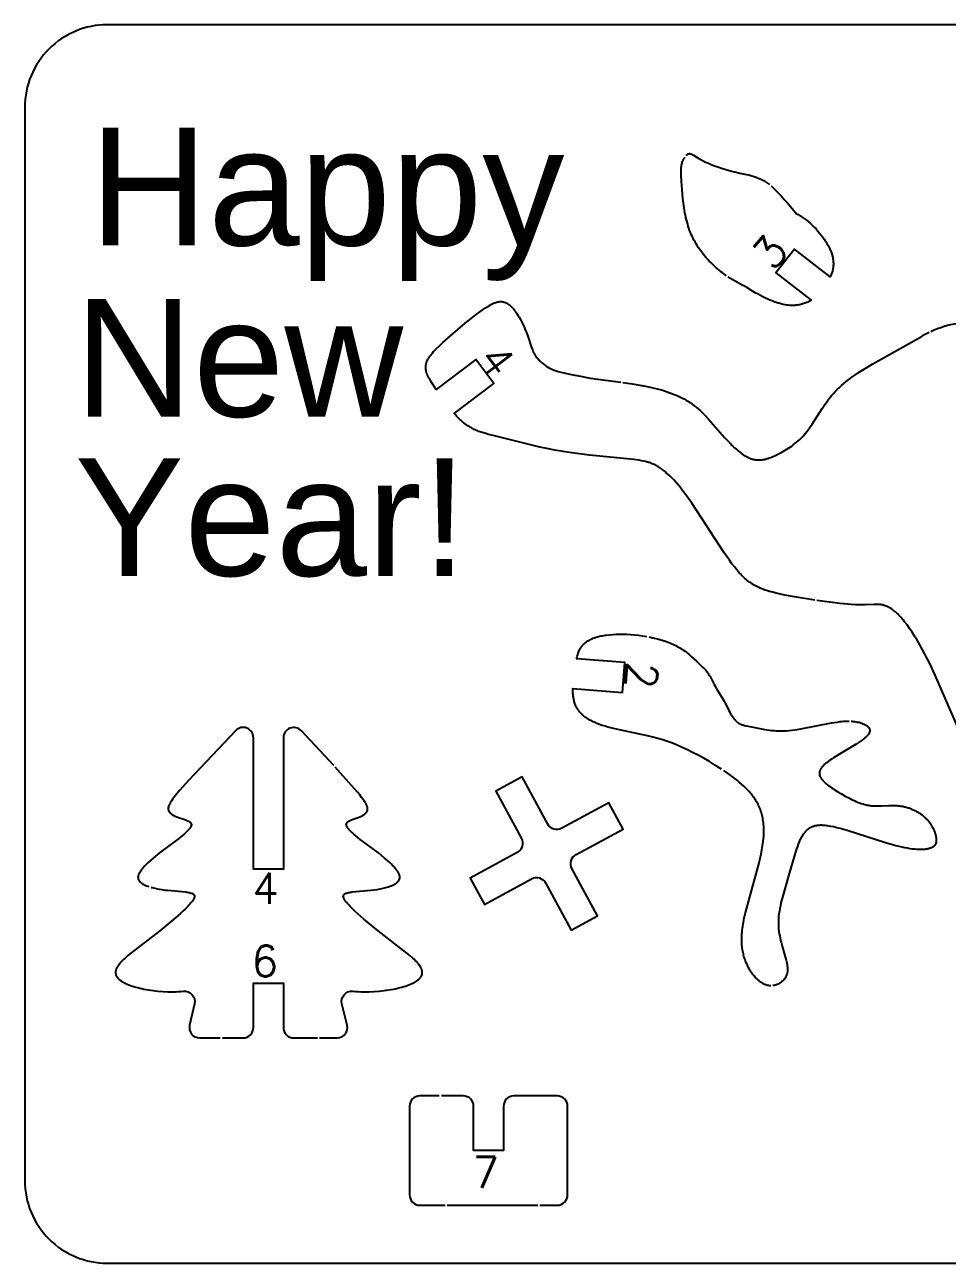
# Model space of a CAD drawing. Extents: x -338 to -158, y -220 to -100.
# Drawn here: x -338.5 to -249.1, y -219.8 to -99.8 of the extents above; entities that cross this region are included whole.
import ezdxf

# ---------------------------------------------------------------- set-up
doc = ezdxf.new("R2010")
doc.units = 0
doc.layers.add('DEFAULT', color=7, linetype='CONTINUOUS')
doc.styles.add('DEFAULT', font='arial.ttf')
doc.styles.add('MTXPL_CONSOLAS', font='txt.shx', dxfattribs={"height": 0.2})

msp = doc.modelspace()

# ---------------------------------------------------------------- linework, layer by layer
at = {"layer": 'DEFAULT', "color": 1}
msp.add_line((-297.57, -214.21), (-288.8, -214.21), dxfattribs=at)
for points in [[(-330.47, -219.83), (-166.47, -219.83, 0.414214), (-158.47, -211.83), (-158.47, -107.83, 0.414214), (-166.47, -99.83), (-330.47, -99.83, 0.414214), (-338.47, -107.83), (-338.47, -211.83, 0.414214)], [(-287.83, -177.29), (-290.31, -172.71), (-292.86, -174.1), (-290.38, -178.67, -0.414214), (-290.78, -180.03), (-295.35, -182.51), (-293.97, -185.06), (-289.4, -182.58, -0.414214), (-288.04, -182.98), (-285.56, -187.55), (-283.01, -186.17), (-285.49, -181.6, -0.414214), (-285.09, -180.24), (-280.52, -177.76), (-281.9, -175.21), (-286.47, -177.69, -0.414214)]]:
    msp.add_lwpolyline(points, format="xyb", close=True, dxfattribs=at)
for points in [[(-270.52, -124.15), (-270.77, -123.97), (-270.93, -123.85), (-271.09, -123.73), (-271.25, -123.59), (-271.41, -123.46), (-271.57, -123.32), (-271.73, -123.18), (-271.88, -123.03), (-272.04, -122.88), (-272.19, -122.73), (-272.33, -122.57), (-272.48, -122.41), (-272.62, -122.25), (-272.75, -122.08), (-272.89, -121.92), (-273.01, -121.75), (-273.13, -121.58), (-273.25, -121.4), (-273.36, -121.23), (-273.47, -121.05), (-273.57, -120.88), (-273.67, -120.7), (-273.76, -120.51), (-273.85, -120.33), (-273.93, -120.14), (-274.01, -119.95), (-274.09, -119.75), (-274.16, -119.55), (-274.22, -119.35), (-274.28, -119.14), (-274.34, -118.93), (-274.4, -118.72), (-274.45, -118.5), (-274.5, -118.27), (-274.54, -118.04), (-274.62, -117.58), (-274.68, -117.12), (-274.74, -116.65), (-274.82, -115.78), (-274.88, -115.01), (-274.91, -114.41), (-274.91, -114.16), (-274.91, -113.94), (-274.91, -113.84), (-274.91, -113.75), (-274.9, -113.66), (-274.89, -113.57), (-274.88, -113.49), (-274.87, -113.42), (-274.86, -113.38), (-274.85, -113.34), (-274.85, -113.31), (-274.84, -113.27), (-274.82, -113.23), (-274.81, -113.18), (-274.8, -113.14), (-274.78, -113.09), (-274.76, -113.05), (-274.75, -113.01), (-274.73, -112.97), (-274.71, -112.93), (-274.69, -112.89), (-274.67, -112.85), (-274.65, -112.82), (-274.63, -112.78), (-274.61, -112.75), (-274.59, -112.71), (-274.57, -112.68), (-274.55, -112.65)], [(-274.42, -112.49), (-274.4, -112.47), (-274.38, -112.45), (-274.36, -112.43), (-274.34, -112.42), (-274.33, -112.41), (-274.31, -112.4), (-274.3, -112.39), (-274.3, -112.39), (-274.29, -112.38), (-274.28, -112.38), (-274.27, -112.37), (-274.27, -112.37), (-274.26, -112.36), (-274.25, -112.36), (-274.24, -112.35), (-274.23, -112.35), (-274.23, -112.35), (-274.22, -112.34), (-274.21, -112.34), (-274.2, -112.34), (-274.19, -112.34), (-274.19, -112.33), (-274.18, -112.33), (-274.17, -112.33), (-274.16, -112.33), (-274.15, -112.33), (-274.14, -112.33), (-274.14, -112.32), (-274.13, -112.32), (-274.12, -112.32), (-274.11, -112.32), (-274.1, -112.32), (-274.09, -112.32), (-274.08, -112.32), (-274.07, -112.32), (-274.06, -112.33), (-274.05, -112.33), (-274.04, -112.33), (-274.04, -112.33), (-274.03, -112.33), (-274.02, -112.33), (-274.01, -112.34), (-273.99, -112.34), (-273.98, -112.34), (-273.96, -112.35), (-273.94, -112.35), (-273.92, -112.36), (-273.9, -112.37), (-273.87, -112.38), (-273.85, -112.39), (-273.82, -112.41), (-273.77, -112.43), (-273.71, -112.47), (-273.2, -112.78), (-273.01, -112.89), (-272.79, -113.01), (-272.55, -113.13), (-272.42, -113.19), (-272.28, -113.25), (-271.99, -113.38), (-271.68, -113.5), (-271.35, -113.61), (-271.01, -113.72), (-270.35, -113.92), (-270.03, -114.01), (-269.73, -114.08), (-269.22, -114.2), (-268.57, -114.33), (-268.37, -114.38), (-268.16, -114.43), (-268.06, -114.46), (-267.95, -114.5), (-267.86, -114.53), (-267.76, -114.56), (-267.66, -114.6), (-267.57, -114.64), (-267.46, -114.68), (-267.36, -114.72), (-267.26, -114.77), (-267.16, -114.82), (-267.06, -114.87), (-266.95, -114.92), (-266.85, -114.98), (-266.75, -115.04), (-266.65, -115.1), (-266.55, -115.17), (-266.45, -115.23), (-266.35, -115.3)], [(-261.97, -155.59), (-263.93, -155.27), (-264.86, -155.09), (-265.72, -154.9), (-266.05, -154.82), (-266.37, -154.73), (-266.66, -154.64), (-266.81, -154.6), (-266.95, -154.55), (-267.08, -154.5), (-267.21, -154.44), (-267.34, -154.39), (-267.47, -154.33), (-267.59, -154.27), (-267.71, -154.21), (-267.83, -154.14), (-267.95, -154.07), (-268.06, -154), (-268.18, -153.92), (-268.29, -153.84), (-268.4, -153.76), (-268.51, -153.67), (-268.63, -153.58), (-268.74, -153.48), (-268.85, -153.38), (-268.96, -153.27), (-269.07, -153.16), (-269.18, -153.04), (-269.29, -152.92), (-269.52, -152.66), (-269.75, -152.37), (-269.99, -152.06), (-270.24, -151.72), (-270.75, -150.99), (-273.89, -146.18), (-274.35, -145.51), (-274.8, -144.92), (-275.01, -144.65), (-275.22, -144.39), (-275.42, -144.16), (-275.62, -143.94), (-275.81, -143.73), (-276.01, -143.54), (-276.19, -143.36), (-276.38, -143.2), (-276.47, -143.12), (-276.56, -143.05), (-276.65, -142.98), (-276.74, -142.91), (-276.83, -142.85), (-276.92, -142.78), (-277, -142.73), (-277.09, -142.67), (-277.18, -142.62), (-277.27, -142.57), (-277.35, -142.52), (-277.44, -142.48), (-277.53, -142.44), (-277.62, -142.4), (-277.71, -142.36), (-277.8, -142.33), (-277.89, -142.29), (-277.98, -142.26), (-278.08, -142.23), (-278.17, -142.21), (-278.27, -142.18), (-278.37, -142.16), (-278.57, -142.11), (-278.79, -142.07), (-279.02, -142.03), (-279.51, -141.97), (-283.8, -141.52), (-285.51, -141.3), (-286.35, -141.18), (-287.15, -141.04), (-287.91, -140.9), (-288.61, -140.75), (-293.11, -139.64), (-293.58, -139.52), (-293.82, -139.45), (-294.05, -139.38), (-294.28, -139.31), (-294.5, -139.23), (-294.61, -139.18), (-294.72, -139.14), (-294.83, -139.09), (-294.94, -139.04), (-295.05, -138.99), (-295.16, -138.93), (-295.26, -138.87), (-295.37, -138.81), (-295.48, -138.74), (-295.58, -138.68), (-295.69, -138.61), (-295.79, -138.53), (-295.93, -138.42), (-296.08, -138.3), (-296.22, -138.18), (-296.36, -138.05), (-296.5, -137.92), (-296.63, -137.78), (-296.77, -137.63), (-296.9, -137.49), (-293.05, -134.59), (-294.79, -132.27), (-298.63, -135.16), (-299.06, -134.51), (-299.23, -134.23), (-299.31, -134.1), (-299.37, -133.97), (-299.43, -133.85), (-299.46, -133.79), (-299.49, -133.73), (-299.51, -133.68), (-299.53, -133.62), (-299.55, -133.56), (-299.57, -133.51), (-299.59, -133.46), (-299.6, -133.4), (-299.61, -133.35), (-299.62, -133.3), (-299.63, -133.25), (-299.64, -133.19), (-299.64, -133.17), (-299.65, -133.14), (-299.65, -133.12), (-299.65, -133.09), (-299.65, -133.07), (-299.65, -133.04), (-299.65, -133.01), (-299.65, -132.99), (-299.65, -132.96), (-299.65, -132.93), (-299.65, -132.91), (-299.64, -132.88), (-299.64, -132.86), (-299.64, -132.83), (-299.63, -132.8), (-299.63, -132.78), (-299.62, -132.75), (-299.62, -132.73), (-299.61, -132.7), (-299.61, -132.67), (-299.6, -132.65), (-299.59, -132.62), (-299.58, -132.59), (-299.57, -132.57), (-299.55, -132.51), (-299.53, -132.46), (-299.51, -132.4), (-299.48, -132.35), (-299.46, -132.29), (-299.43, -132.24), (-299.39, -132.18), (-299.36, -132.12), (-299.32, -132.07), (-299.28, -132.01), (-299.24, -131.95), (-299.19, -131.89), (-299.1, -131.76), (-298.99, -131.64), (-298.88, -131.5), (-298.75, -131.37), (-298.62, -131.23), (-298.32, -130.93), (-297.98, -130.61), (-297.26, -129.96), (-295.83, -128.75), (-295.25, -128.29), (-294.76, -127.9), (-294.31, -127.58), (-293.87, -127.27), (-293.63, -127.12), (-293.51, -127.05), (-293.39, -126.98), (-293.33, -126.94), (-293.27, -126.91), (-293.2, -126.88), (-293.14, -126.85), (-293.08, -126.82), (-293.01, -126.79), (-292.95, -126.77), (-292.88, -126.75), (-292.82, -126.73), (-292.79, -126.72), (-292.75, -126.71), (-292.72, -126.7), (-292.69, -126.69), (-292.65, -126.69), (-292.62, -126.68), (-292.59, -126.67), (-292.56, -126.67), (-292.52, -126.67), (-292.49, -126.66), (-292.46, -126.66), (-292.42, -126.66), (-292.39, -126.66), (-292.36, -126.66), (-292.33, -126.66), (-292.29, -126.66), (-292.26, -126.66), (-292.23, -126.67), (-292.19, -126.67), (-292.16, -126.68), (-292.13, -126.68), (-292.1, -126.69), (-292.06, -126.7), (-292.03, -126.71), (-292, -126.72), (-291.96, -126.73), (-291.93, -126.75), (-291.9, -126.76), (-291.87, -126.77), (-291.83, -126.79), (-291.8, -126.81), (-291.77, -126.83), (-291.73, -126.84), (-291.7, -126.87), (-291.67, -126.89), (-291.64, -126.91), (-291.6, -126.93), (-291.57, -126.96), (-291.54, -126.98), (-291.51, -127.01), (-291.48, -127.04), (-291.44, -127.07), (-291.38, -127.13), (-291.32, -127.19), (-291.25, -127.26), (-291.19, -127.33), (-291.13, -127.4), (-291.07, -127.47), (-291.01, -127.55), (-290.95, -127.63), (-290.89, -127.71), (-290.83, -127.8), (-290.72, -127.97), (-290.61, -128.15), (-290.5, -128.34), (-290.4, -128.53), (-290.3, -128.72), (-290.21, -128.91), (-290.12, -129.1), (-290.04, -129.29), (-289.97, -129.47), (-289.9, -129.65), (-289.77, -130.01), (-289.4, -131.11), (-289.35, -131.25), (-289.29, -131.38), (-289.24, -131.51), (-289.21, -131.58), (-289.18, -131.64), (-289.15, -131.7), (-289.11, -131.76), (-289.08, -131.81), (-289.05, -131.87), (-289.01, -131.92), (-288.97, -131.98), (-288.94, -132.03), (-288.9, -132.08), (-288.86, -132.13), (-288.82, -132.18), (-288.78, -132.22), (-288.74, -132.27), (-288.7, -132.31), (-288.65, -132.35), (-288.61, -132.4), (-288.57, -132.44), (-288.48, -132.52), (-288.4, -132.59), (-288.31, -132.66), (-288.22, -132.73), (-288.14, -132.79), (-288.05, -132.85), (-287.97, -132.9), (-287.81, -133), (-287.66, -133.09), (-287.58, -133.13), (-287.51, -133.17), (-287.44, -133.21), (-287.36, -133.24), (-287.28, -133.28), (-287.2, -133.31), (-287.11, -133.34), (-287.02, -133.37), (-286.92, -133.41), (-286.81, -133.44), (-286.56, -133.5), (-286.27, -133.57), (-285.55, -133.73), (-284.67, -133.89), (-283.71, -134.06), (-280.76, -134.46)], [(-280.56, -134.49), (-279.66, -134.62), (-278.73, -134.77), (-278.19, -134.88), (-277.64, -135), (-277.09, -135.14), (-276.82, -135.22), (-276.54, -135.3), (-276.27, -135.39), (-276, -135.48), (-275.74, -135.58), (-275.48, -135.68), (-275.22, -135.79), (-274.97, -135.91), (-274.73, -136.03), (-274.61, -136.09), (-274.5, -136.16), (-274.38, -136.23), (-274.27, -136.3), (-274.16, -136.37), (-274.05, -136.44), (-273.84, -136.59), (-273.64, -136.74), (-273.45, -136.89), (-273.26, -137.05), (-273.08, -137.22), (-272.9, -137.38), (-272.73, -137.55), (-272.57, -137.72), (-272.25, -138.05), (-270.67, -139.85), (-270.2, -140.35), (-269.97, -140.59), (-269.74, -140.81), (-269.5, -141.02), (-269.38, -141.12), (-269.26, -141.22), (-269.14, -141.31), (-269.02, -141.4), (-268.9, -141.49), (-268.77, -141.57), (-268.71, -141.61), (-268.65, -141.64), (-268.59, -141.68), (-268.52, -141.71), (-268.46, -141.74), (-268.4, -141.77), (-268.33, -141.8), (-268.27, -141.83), (-268.21, -141.85), (-268.14, -141.88), (-268.08, -141.9), (-268.01, -141.92), (-267.95, -141.93), (-267.88, -141.95), (-267.82, -141.96), (-267.75, -141.97), (-267.69, -141.98), (-267.62, -141.99), (-267.55, -142), (-267.49, -142), (-267.42, -142), (-267.35, -142), (-267.29, -142), (-267.22, -141.99), (-267.15, -141.98), (-267.08, -141.98), (-267.01, -141.97), (-266.94, -141.95), (-266.87, -141.94), (-266.81, -141.92), (-266.74, -141.91), (-266.66, -141.89), (-266.59, -141.87), (-266.52, -141.85), (-266.38, -141.8), (-266.23, -141.75), (-266.09, -141.69), (-265.94, -141.62), (-265.79, -141.56), (-265.48, -141.41), (-265.17, -141.24), (-265.01, -141.15), (-264.85, -141.06), (-264.69, -140.96), (-264.53, -140.86), (-264.36, -140.76), (-264.21, -140.65), (-264.05, -140.53), (-263.89, -140.41), (-263.73, -140.29), (-263.58, -140.15), (-263.43, -140.02), (-263.28, -139.88), (-263.14, -139.73), (-263, -139.57), (-262.86, -139.41), (-262.73, -139.25), (-262.6, -139.08), (-262.47, -138.9), (-262.23, -138.54), (-261.26, -137.01), (-261.01, -136.63), (-260.88, -136.45), (-260.75, -136.26), (-260.61, -136.08), (-260.46, -135.89), (-260.31, -135.71), (-260.14, -135.53), (-259.97, -135.34), (-259.79, -135.16), (-259.59, -134.97), (-259.38, -134.78), (-259.16, -134.59), (-258.92, -134.39), (-258.66, -134.19), (-258.39, -133.99), (-258.09, -133.79), (-257.78, -133.57), (-257.09, -133.14), (-256.34, -132.69), (-252.09, -130.31), (-251.66, -130.06), (-251.49, -129.95), (-251.34, -129.85), (-250.9, -129.62)], [(-247.18, -170.07), (-250.31, -162.84), (-250.81, -161.8), (-251.31, -160.82), (-251.81, -159.9), (-252.06, -159.47), (-252.31, -159.07), (-252.55, -158.68), (-252.8, -158.32), (-253.03, -157.98), (-253.27, -157.68), (-253.38, -157.53), (-253.5, -157.4), (-253.61, -157.27), (-253.72, -157.14), (-253.83, -157.03), (-253.93, -156.92), (-254.04, -156.83), (-254.14, -156.73), (-254.25, -156.65), (-254.35, -156.57), (-254.45, -156.5), (-254.55, -156.43), (-254.6, -156.4), (-254.64, -156.37), (-254.69, -156.34), (-254.74, -156.31), (-254.79, -156.29), (-254.83, -156.27), (-254.88, -156.24), (-254.93, -156.22), (-254.97, -156.2), (-255.02, -156.18), (-255.06, -156.16), (-255.11, -156.15), (-255.15, -156.13), (-255.2, -156.11), (-255.24, -156.1), (-255.29, -156.09), (-255.33, -156.08), (-255.37, -156.07), (-255.42, -156.05), (-255.46, -156.05), (-255.54, -156.03), (-255.62, -156.02), (-255.71, -156.01), (-255.79, -156), (-255.87, -155.99), (-255.94, -155.99), (-256.02, -155.99), (-256.1, -155.99), (-256.25, -155.99), (-257.08, -156.04), (-257.36, -156.05), (-257.68, -156.04), (-258.04, -156.03), (-258.45, -156), (-259.51, -155.91), (-261.78, -155.62)], [(-270.99, -171.96), (-271.57, -171.59), (-272.16, -171.23), (-272.72, -170.9), (-273.27, -170.6), (-273.8, -170.33), (-274.31, -170.08), (-274.8, -169.85), (-275.29, -169.64), (-275.76, -169.45), (-276.23, -169.28), (-276.7, -169.12), (-277.17, -168.98), (-277.66, -168.85), (-278.16, -168.73), (-280.88, -168.16), (-281.45, -168.03), (-282.01, -167.88), (-282.28, -167.8), (-282.55, -167.72), (-282.81, -167.62), (-283.07, -167.53), (-283.19, -167.48), (-283.31, -167.42), (-283.43, -167.37), (-283.54, -167.31), (-283.65, -167.26), (-283.76, -167.2), (-283.86, -167.14), (-283.97, -167.08), (-284.06, -167.01), (-284.16, -166.95), (-284.25, -166.88), (-284.34, -166.81), (-284.42, -166.74), (-284.49, -166.68), (-284.56, -166.61), (-284.63, -166.53), (-284.67, -166.5), (-284.7, -166.46), (-284.73, -166.43), (-284.76, -166.39), (-284.79, -166.35), (-284.82, -166.31), (-284.85, -166.28), (-284.88, -166.24), (-284.9, -166.2), (-284.93, -166.16), (-284.95, -166.12), (-284.98, -166.08), (-285, -166.04), (-285.02, -166), (-285.05, -165.96), (-285.07, -165.92), (-285.11, -165.84), (-285.14, -165.75), (-285.18, -165.67), (-285.21, -165.59), (-285.24, -165.5), (-285.26, -165.41), (-285.28, -165.32), (-285.31, -165.24), (-285.32, -165.15), (-285.34, -165.06), (-285.35, -164.97), (-285.37, -164.88), (-285.37, -164.79), (-285.38, -164.7), (-285.39, -164.6), (-285.39, -164.51), (-285.4, -164.33), (-285.4, -164.14), (-280.58, -164.52), (-280.35, -161.63), (-285.03, -161.26), (-285.01, -161.17), (-284.97, -161.02), (-284.93, -160.88), (-284.91, -160.81), (-284.89, -160.74), (-284.86, -160.67), (-284.84, -160.61), (-284.81, -160.54), (-284.78, -160.48), (-284.75, -160.41), (-284.72, -160.35), (-284.69, -160.29), (-284.65, -160.23), (-284.61, -160.17), (-284.59, -160.14), (-284.57, -160.11), (-284.55, -160.08), (-284.53, -160.05), (-284.51, -160.02), (-284.49, -160), (-284.46, -159.97), (-284.44, -159.94), (-284.42, -159.91), (-284.39, -159.89), (-284.36, -159.86), (-284.34, -159.83), (-284.31, -159.81), (-284.28, -159.78), (-284.25, -159.75), (-284.22, -159.73), (-284.19, -159.7), (-284.16, -159.68), (-284.13, -159.65), (-284.09, -159.63), (-284.03, -159.58), (-283.95, -159.54), (-283.88, -159.49), (-283.8, -159.45), (-283.71, -159.4), (-283.63, -159.36), (-283.54, -159.32), (-283.44, -159.28), (-283.34, -159.25), (-283.24, -159.21), (-283.13, -159.18), (-283.02, -159.14), (-282.91, -159.11), (-282.79, -159.08), (-282.66, -159.05), (-282.54, -159.03), (-282.4, -159), (-282.27, -158.98), (-282.13, -158.96), (-281.84, -158.93), (-281.53, -158.9), (-281.21, -158.88), (-280.87, -158.87), (-280.53, -158.87), (-280.17, -158.89), (-279.8, -158.91), (-279.42, -158.94), (-279.03, -158.98), (-278.65, -159.04), (-278.22, -159.11)], [(-278.02, -159.15), (-277.67, -159.22), (-277.32, -159.3), (-276.99, -159.39), (-276.66, -159.49), (-276.33, -159.6), (-276.18, -159.66), (-276.02, -159.72), (-275.87, -159.78), (-275.73, -159.85), (-275.58, -159.92), (-275.44, -159.99), (-275.3, -160.06), (-275.17, -160.13), (-275.03, -160.21), (-274.9, -160.29), (-274.78, -160.37), (-274.65, -160.46), (-274.53, -160.54), (-274.41, -160.63), (-274.29, -160.73), (-274.17, -160.83), (-273.93, -161.03), (-273.44, -161.49), (-272.83, -162.08), (-272.66, -162.25), (-272.57, -162.35), (-272.48, -162.46), (-272.44, -162.51), (-272.39, -162.57), (-272.35, -162.63), (-272.3, -162.7), (-272.25, -162.76), (-272.21, -162.84), (-272.16, -162.91), (-272.11, -162.99), (-272.02, -163.17), (-271.73, -163.74), (-271.62, -163.93), (-271.51, -164.12), (-270.84, -165.21), (-270.74, -165.38), (-270.64, -165.56), (-270.55, -165.74), (-270.3, -166.26), (-270.21, -166.43), (-270.12, -166.59), (-270.04, -166.73), (-270, -166.8), (-269.96, -166.86), (-269.92, -166.92), (-269.88, -166.97), (-269.84, -167.02), (-269.8, -167.07), (-269.77, -167.12), (-269.73, -167.16), (-269.69, -167.2), (-269.66, -167.24), (-269.62, -167.27), (-269.59, -167.31), (-269.56, -167.34), (-269.52, -167.37), (-269.49, -167.39), (-269.46, -167.42), (-269.42, -167.44), (-269.39, -167.47), (-269.36, -167.49), (-269.33, -167.51), (-269.29, -167.53), (-269.26, -167.55), (-269.23, -167.56), (-269.2, -167.58), (-269.17, -167.59), (-269.14, -167.61), (-269.11, -167.62), (-269.07, -167.63), (-269.01, -167.66), (-268.95, -167.68), (-268.89, -167.7), (-268.83, -167.71), (-268.77, -167.73), (-268.65, -167.76), (-268.42, -167.8), (-266.8, -168.11), (-266.58, -168.14), (-266.36, -168.17), (-266.14, -168.2), (-265.92, -168.22), (-265.69, -168.23), (-265.46, -168.24), (-265.22, -168.24), (-264.98, -168.24), (-264.73, -168.23), (-264.47, -168.21), (-264.19, -168.18), (-263.91, -168.14), (-263.32, -168.05), (-260.34, -167.48), (-259.82, -167.39), (-259.5, -167.35), (-259.34, -167.34), (-259.19, -167.32), (-259.05, -167.32), (-258.91, -167.31), (-258.78, -167.31), (-258.65, -167.31)], [(-258.45, -167.31), (-258.35, -167.32), (-258.26, -167.33), (-258.17, -167.33), (-258.08, -167.35), (-258, -167.36), (-257.92, -167.37), (-257.84, -167.39), (-257.76, -167.41), (-257.69, -167.42), (-257.62, -167.44), (-257.55, -167.46), (-257.48, -167.49), (-257.42, -167.51), (-257.35, -167.54), (-257.29, -167.56), (-257.23, -167.59), (-257.18, -167.61), (-257.13, -167.64), (-257.09, -167.66), (-257.04, -167.69), (-257, -167.71), (-256.95, -167.74), (-256.93, -167.76), (-256.91, -167.77), (-256.9, -167.79), (-256.88, -167.8), (-256.86, -167.81), (-256.84, -167.83), (-256.82, -167.85), (-256.81, -167.86), (-256.79, -167.88), (-256.78, -167.89), (-256.76, -167.91), (-256.75, -167.93), (-256.74, -167.94), (-256.72, -167.96), (-256.72, -167.97), (-256.71, -167.98), (-256.71, -167.98), (-256.7, -167.99), (-256.7, -168), (-256.69, -168.01), (-256.69, -168.02), (-256.68, -168.03), (-256.68, -168.04), (-256.67, -168.05), (-256.67, -168.06), (-256.67, -168.07), (-256.66, -168.07), (-256.66, -168.08), (-256.66, -168.09), (-256.65, -168.1), (-256.65, -168.11), (-256.65, -168.12), (-256.65, -168.13), (-256.64, -168.14), (-256.64, -168.15), (-256.64, -168.16), (-256.64, -168.17), (-256.64, -168.18), (-256.64, -168.19), (-256.64, -168.2), (-256.64, -168.21), (-256.64, -168.22), (-256.64, -168.23), (-256.64, -168.24), (-256.64, -168.25), (-256.64, -168.26), (-256.64, -168.27), (-256.64, -168.28), (-256.64, -168.3), (-256.65, -168.31), (-256.65, -168.32), (-256.65, -168.33), (-256.65, -168.34), (-256.66, -168.35), (-256.66, -168.36), (-256.66, -168.37), (-256.67, -168.38), (-256.67, -168.39), (-256.68, -168.41), (-256.68, -168.42), (-256.69, -168.43), (-256.69, -168.44), (-256.7, -168.45), (-256.7, -168.46), (-256.71, -168.49), (-256.73, -168.51), (-256.74, -168.54), (-256.76, -168.56), (-256.78, -168.59), (-256.8, -168.61), (-256.81, -168.64), (-256.84, -168.66), (-256.86, -168.69), (-256.88, -168.71), (-256.91, -168.74), (-256.93, -168.77), (-256.96, -168.8), (-257.02, -168.85), (-257.09, -168.91), (-257.16, -168.97), (-257.23, -169.03), (-257.39, -169.15), (-257.57, -169.27), (-257.76, -169.4), (-257.97, -169.53), (-259.75, -170.6), (-260.15, -170.85), (-260.34, -170.98), (-260.52, -171.1), (-260.68, -171.21), (-260.83, -171.33), (-260.9, -171.38), (-260.96, -171.44), (-261.02, -171.5), (-261.08, -171.55), (-261.14, -171.61), (-261.19, -171.66), (-261.24, -171.72), (-261.26, -171.74), (-261.28, -171.77), (-261.31, -171.8), (-261.33, -171.82), (-261.34, -171.85), (-261.36, -171.88), (-261.38, -171.9), (-261.4, -171.93), (-261.41, -171.96), (-261.43, -171.98), (-261.44, -172.01), (-261.45, -172.04), (-261.46, -172.06), (-261.47, -172.09), (-261.48, -172.12), (-261.49, -172.14), (-261.5, -172.17), (-261.5, -172.18), (-261.51, -172.19), (-261.51, -172.21), (-261.51, -172.22), (-261.52, -172.23), (-261.52, -172.25), (-261.52, -172.26), (-261.52, -172.27), (-261.52, -172.29), (-261.52, -172.3), (-261.53, -172.31), (-261.53, -172.33), (-261.53, -172.34), (-261.53, -172.35), (-261.53, -172.37), (-261.53, -172.38), (-261.53, -172.39), (-261.53, -172.41), (-261.52, -172.42), (-261.52, -172.43), (-261.52, -172.45), (-261.52, -172.46), (-261.52, -172.47), (-261.52, -172.49), (-261.51, -172.5), (-261.51, -172.51), (-261.51, -172.53), (-261.5, -172.54), (-261.5, -172.55), (-261.5, -172.57), (-261.49, -172.58), (-261.49, -172.59), (-261.48, -172.62), (-261.47, -172.65), (-261.45, -172.67), (-261.44, -172.7), (-261.43, -172.73), (-261.41, -172.76), (-261.4, -172.78), (-261.38, -172.81), (-261.36, -172.84), (-261.34, -172.86), (-261.33, -172.89), (-261.31, -172.92), (-261.28, -172.95), (-261.26, -172.98), (-261.24, -173), (-261.19, -173.06), (-261.14, -173.11), (-261.08, -173.17), (-261.03, -173.22), (-260.97, -173.28), (-260.9, -173.34), (-260.84, -173.39), (-260.7, -173.5), (-260.55, -173.61), (-260.4, -173.72), (-260.24, -173.83), (-260.08, -173.94), (-259.74, -174.15), (-259.39, -174.36), (-259.04, -174.56), (-258.69, -174.75), (-258.52, -174.84), (-258.35, -174.92), (-258.17, -175), (-258, -175.08), (-257.82, -175.15), (-257.65, -175.22), (-257.48, -175.28), (-257.3, -175.33), (-257.21, -175.36), (-257.13, -175.38), (-257.04, -175.4), (-256.95, -175.42), (-256.86, -175.44), (-256.77, -175.46), (-256.68, -175.47), (-256.59, -175.49), (-256.51, -175.5), (-256.42, -175.5), (-256.33, -175.51), (-256.24, -175.52), (-256.06, -175.52), (-255.88, -175.52), (-255.52, -175.52), (-254.8, -175.48), (-254.44, -175.48), (-254.26, -175.48), (-254.08, -175.48), (-253.99, -175.49), (-253.9, -175.5), (-253.81, -175.51), (-253.72, -175.52), (-253.63, -175.53), (-253.54, -175.54), (-253.45, -175.56), (-253.37, -175.58), (-253.28, -175.6), (-253.19, -175.62), (-253.11, -175.64), (-253.02, -175.67), (-252.93, -175.7), (-252.85, -175.72), (-252.76, -175.75), (-252.68, -175.79), (-252.6, -175.82), (-252.52, -175.86), (-252.43, -175.89), (-252.35, -175.93), (-252.28, -175.97), (-252.2, -176.01), (-252.12, -176.05), (-252.04, -176.1), (-251.97, -176.14), (-251.9, -176.19), (-251.82, -176.23), (-251.75, -176.28), (-251.68, -176.33), (-251.61, -176.38), (-251.55, -176.43), (-251.48, -176.49), (-251.42, -176.54), (-251.36, -176.6), (-251.29, -176.65), (-251.24, -176.71), (-251.18, -176.77), (-251.12, -176.82), (-251.07, -176.88), (-251.02, -176.94), (-250.97, -177), (-250.92, -177.06), (-250.87, -177.13), (-250.83, -177.19), (-250.78, -177.25), (-250.74, -177.31), (-250.7, -177.37), (-250.66, -177.44), (-250.62, -177.5), (-250.59, -177.56), (-250.56, -177.63), (-250.52, -177.69), (-250.49, -177.75), (-250.46, -177.81), (-250.44, -177.88), (-250.41, -177.94), (-250.39, -178), (-250.36, -178.06), (-250.34, -178.12), (-250.32, -178.18), (-250.31, -178.24), (-250.29, -178.3), (-250.27, -178.36), (-250.26, -178.41), (-250.25, -178.47), (-250.24, -178.52), (-250.23, -178.58), (-250.22, -178.63), (-250.22, -178.68), (-250.21, -178.73), (-250.21, -178.78), (-250.21, -178.83), (-250.21, -178.85), (-250.21, -178.87), (-250.21, -178.89), (-250.21, -178.92), (-250.21, -178.94), (-250.21, -178.96), (-250.21, -178.98), (-250.22, -179), (-250.22, -179.02), (-250.22, -179.05), (-250.23, -179.07), (-250.23, -179.09), (-250.24, -179.11), (-250.24, -179.13), (-250.25, -179.14), (-250.26, -179.16), (-250.26, -179.18), (-250.27, -179.2), (-250.28, -179.22), (-250.29, -179.24), (-250.3, -179.25), (-250.31, -179.27), (-250.32, -179.29), (-250.33, -179.3), (-250.34, -179.32), (-250.35, -179.34), (-250.36, -179.35), (-250.37, -179.37), (-250.39, -179.38), (-250.4, -179.4), (-250.41, -179.41), (-250.43, -179.43), (-250.44, -179.44), (-250.46, -179.45), (-250.48, -179.47), (-250.49, -179.48), (-250.51, -179.49), (-250.53, -179.5), (-250.55, -179.52), (-250.57, -179.53), (-250.59, -179.54), (-250.61, -179.55), (-250.63, -179.56), (-250.65, -179.57), (-250.67, -179.58), (-250.7, -179.59), (-250.72, -179.6), (-250.75, -179.61), (-250.77, -179.62), (-250.8, -179.63), (-250.85, -179.65), (-250.9, -179.66), (-250.96, -179.68), (-251.02, -179.69), (-251.09, -179.7), (-251.15, -179.71), (-251.22, -179.72), (-251.3, -179.73), (-251.37, -179.74), (-251.45, -179.74), (-251.53, -179.75), (-251.61, -179.75), (-251.7, -179.75), (-251.88, -179.75), (-252.08, -179.74), (-252.29, -179.72), (-252.51, -179.7), (-252.74, -179.67), (-252.99, -179.63), (-253.25, -179.58), (-253.52, -179.52), (-253.81, -179.46), (-254.12, -179.38), (-254.44, -179.3), (-255.12, -179.1), (-258.83, -177.91), (-259.52, -177.71), (-259.84, -177.63), (-260.14, -177.56), (-260.43, -177.5), (-260.57, -177.48), (-260.7, -177.46), (-260.83, -177.44), (-260.96, -177.42), (-261.08, -177.41), (-261.19, -177.41), (-261.3, -177.4), (-261.41, -177.4), (-261.52, -177.41), (-261.57, -177.41), (-261.62, -177.41), (-261.67, -177.42), (-261.72, -177.42), (-261.77, -177.43), (-261.81, -177.44), (-261.86, -177.44), (-261.91, -177.45), (-261.95, -177.46), (-262, -177.47), (-262.04, -177.48), (-262.08, -177.5), (-262.12, -177.51), (-262.16, -177.52), (-262.2, -177.54), (-262.24, -177.55), (-262.28, -177.57), (-262.32, -177.59), (-262.36, -177.61), (-262.4, -177.63), (-262.43, -177.65), (-262.47, -177.67), (-262.51, -177.69), (-262.54, -177.71), (-262.57, -177.74), (-262.61, -177.76), (-262.64, -177.79), (-262.67, -177.81), (-262.71, -177.84), (-262.74, -177.87), (-262.77, -177.9), (-262.8, -177.93), (-262.83, -177.96), (-262.86, -177.99), (-262.89, -178.02), (-262.92, -178.05), (-262.95, -178.09), (-262.98, -178.12), (-263.01, -178.16), (-263.03, -178.2), (-263.09, -178.27), (-263.14, -178.35), (-263.19, -178.44), (-263.24, -178.52), (-263.29, -178.61), (-263.34, -178.71), (-263.39, -178.8), (-263.44, -178.9), (-263.48, -179.01), (-263.57, -179.22), (-263.66, -179.44), (-263.74, -179.68), (-263.82, -179.92), (-263.98, -180.43), (-264.46, -182.07), (-265.11, -184.36), (-265.25, -184.92), (-265.3, -185.19), (-265.36, -185.46), (-265.4, -185.73), (-265.44, -185.99), (-265.47, -186.25), (-265.48, -186.38), (-265.49, -186.51), (-265.49, -186.63), (-265.5, -186.75), (-265.5, -186.87), (-265.49, -186.99), (-265.49, -187.11), (-265.48, -187.23), (-265.47, -187.46), (-265.44, -187.68), (-265.41, -187.9), (-265.37, -188.12), (-265.33, -188.33), (-265.29, -188.53), (-265.24, -188.73), (-265.13, -189.11), (-264.83, -190.15), (-264.74, -190.46), (-264.71, -190.61), (-264.68, -190.76), (-264.66, -190.9), (-264.65, -190.97), (-264.64, -191.04), (-264.63, -191.11), (-264.62, -191.17), (-264.62, -191.24), (-264.62, -191.31), (-264.62, -191.37), (-264.62, -191.43), (-264.62, -191.49), (-264.63, -191.56), (-264.63, -191.62), (-264.64, -191.65), (-264.64, -191.67), (-264.65, -191.7), (-264.65, -191.73), (-264.66, -191.76), (-264.67, -191.79), (-264.67, -191.82), (-264.68, -191.85), (-264.69, -191.88), (-264.7, -191.9), (-264.71, -191.93), (-264.72, -191.96), (-264.73, -191.98), (-264.74, -192.01), (-264.75, -192.03), (-264.76, -192.06), (-264.77, -192.08), (-264.79, -192.1), (-264.8, -192.12), (-264.81, -192.15), (-264.82, -192.17), (-264.84, -192.19), (-264.86, -192.23), (-264.89, -192.27), (-264.92, -192.31), (-264.96, -192.35), (-264.99, -192.39), (-265.02, -192.43), (-265.06, -192.47), (-265.1, -192.5), (-265.14, -192.54), (-265.18, -192.57), (-265.22, -192.6), (-265.26, -192.63), (-265.3, -192.66), (-265.35, -192.69), (-265.39, -192.72), (-265.44, -192.75), (-265.48, -192.77), (-265.53, -192.79), (-265.58, -192.82), (-265.63, -192.84), (-265.68, -192.86), (-265.73, -192.87), (-265.78, -192.89), (-265.83, -192.9), (-265.88, -192.91), (-265.93, -192.92), (-265.98, -192.93), (-266.04, -192.94)], [(-266.24, -192.95), (-266.29, -192.95), (-266.34, -192.94), (-266.37, -192.94), (-266.4, -192.94), (-266.43, -192.93), (-266.46, -192.93), (-266.49, -192.92), (-266.53, -192.91), (-266.56, -192.91), (-266.59, -192.9), (-266.62, -192.89), (-266.65, -192.88), (-266.68, -192.87), (-266.72, -192.86), (-266.75, -192.85), (-266.78, -192.83), (-266.81, -192.82), (-266.84, -192.81), (-266.87, -192.79), (-266.9, -192.78), (-266.97, -192.75), (-267.03, -192.71), (-267.09, -192.67), (-267.15, -192.63), (-267.22, -192.59), (-267.28, -192.55), (-267.34, -192.5), (-267.4, -192.45), (-267.46, -192.4), (-267.52, -192.34), (-267.58, -192.29), (-267.64, -192.23), (-267.7, -192.17), (-267.76, -192.1), (-267.82, -192.03), (-267.87, -191.97), (-267.93, -191.89), (-267.99, -191.82), (-268.04, -191.74), (-268.1, -191.67), (-268.15, -191.59), (-268.2, -191.5), (-268.26, -191.42), (-268.31, -191.33), (-268.36, -191.24), (-268.41, -191.15), (-268.46, -191.06), (-268.5, -190.96), (-268.55, -190.86), (-268.6, -190.76), (-268.64, -190.66), (-268.68, -190.55), (-268.72, -190.44), (-268.76, -190.33), (-268.8, -190.22), (-268.83, -190.1), (-268.86, -189.98), (-268.89, -189.85), (-268.92, -189.73), (-268.94, -189.6), (-268.97, -189.46), (-268.99, -189.32), (-269, -189.18), (-269.02, -189.04), (-269.03, -188.89), (-269.04, -188.74), (-269.04, -188.58), (-269.04, -188.42), (-269.04, -188.26), (-269.03, -188.09), (-269.02, -187.92), (-269.01, -187.74), (-268.99, -187.56), (-268.97, -187.38), (-268.94, -187.19), (-268.88, -186.8), (-268.8, -186.39), (-268.71, -185.97), (-268.6, -185.54), (-267.36, -181.02), (-267.26, -180.59), (-267.17, -180.18), (-267.09, -179.78), (-267.03, -179.39), (-266.97, -179.01), (-266.94, -178.65), (-266.92, -178.48), (-266.91, -178.3), (-266.91, -178.13), (-266.91, -177.97), (-266.91, -177.8), (-266.91, -177.64), (-266.92, -177.48), (-266.93, -177.33), (-266.94, -177.17), (-266.96, -177.02), (-266.99, -176.87), (-267.01, -176.72), (-267.04, -176.58), (-267.07, -176.43), (-267.11, -176.29), (-267.15, -176.16), (-267.2, -176.02), (-267.24, -175.88), (-267.3, -175.75), (-267.35, -175.62), (-267.41, -175.49), (-267.47, -175.36), (-267.54, -175.23), (-267.61, -175.11), (-267.67, -175.01), (-267.73, -174.91), (-267.79, -174.82), (-267.86, -174.72), (-267.92, -174.63), (-267.99, -174.53), (-268.07, -174.44), (-268.14, -174.35), (-268.22, -174.26), (-268.3, -174.16), (-268.46, -173.98), (-268.64, -173.8), (-268.83, -173.61), (-269.03, -173.43), (-269.25, -173.25), (-269.47, -173.06), (-269.71, -172.87), (-269.96, -172.68), (-270.23, -172.49), (-270.79, -172.1)]]:
    msp.add_lwpolyline(points, dxfattribs=at)
for points in [[(-266.19, -115.43, -0.023724), (-263.74, -118.14), (-263.57, -118.23), (-263.47, -118.28), (-263.38, -118.33), (-263.28, -118.39), (-263.18, -118.46), (-263.09, -118.52), (-262.99, -118.59), (-262.89, -118.67), (-262.8, -118.74), (-262.6, -118.9), (-262.41, -119.07), (-262.22, -119.25), (-262.03, -119.43), (-261.85, -119.62), (-261.68, -119.82), (-261.51, -120.01), (-261.35, -120.22), (-261.19, -120.42), (-261.05, -120.62), (-260.92, -120.82), (-260.85, -120.92), (-260.79, -121.01), (-260.74, -121.11), (-260.68, -121.21), (-260.63, -121.3), (-260.58, -121.4), (-260.54, -121.49), (-260.5, -121.58), (-260.46, -121.67), (-260.42, -121.76), (-260.39, -121.85), (-260.36, -121.94), (-260.33, -122.03), (-260.3, -122.11), (-260.28, -122.2), (-260.26, -122.28), (-260.24, -122.37), (-260.22, -122.45), (-260.21, -122.53), (-260.2, -122.61), (-260.19, -122.69), (-260.18, -122.77), (-260.18, -122.85), (-260.17, -122.92), (-260.17, -123), (-260.17, -123.07), (-260.18, -123.15), (-260.18, -123.22), (-260.19, -123.29), (-260.2, -123.37), (-260.21, -123.44), (-260.22, -123.5), (-260.24, -123.57), (-260.25, -123.64), (-260.27, -123.72), (-260.3, -123.8), (-260.33, -123.88), (-260.36, -123.96), (-260.39, -124.04), (-260.42, -124.12), (-260.45, -124.19), (-260.49, -124.27), (-263.94, -121.57), (-265.73, -123.86), (-262.32, -126.52), (-262.4, -126.56), (-262.48, -126.61), (-262.56, -126.65), (-262.65, -126.7), (-262.74, -126.74), (-262.83, -126.78), (-262.93, -126.81), (-263.03, -126.85), (-263.12, -126.88), (-263.22, -126.91), (-263.31, -126.93), (-263.42, -126.96), (-263.52, -126.98), (-263.63, -126.99), (-263.74, -127.01), (-263.8, -127.01), (-263.86, -127.02), (-263.92, -127.02), (-263.98, -127.02), (-264.05, -127.03), (-264.11, -127.03), (-264.18, -127.03), (-264.25, -127.02), (-264.31, -127.02), (-264.38, -127.02), (-264.53, -127), (-264.68, -126.99), (-264.83, -126.96), (-265, -126.93), (-265.16, -126.89), (-265.34, -126.85), (-265.52, -126.8), (-265.71, -126.74), (-265.9, -126.67), (-266.1, -126.59), (-266.31, -126.51), (-266.53, -126.41), (-266.75, -126.31), (-266.99, -126.2), (-267.23, -126.07), (-267.47, -125.94), (-267.73, -125.79), (-268, -125.64), (-268.56, -125.29, -0.030898), (-270.35, -124.27)], [(-250.72, -129.54, -0.073725), (-248.12, -128.74)], [(-308.56, -171.61), (-311.69, -168.24, 0.681241), (-313.43, -168.92), (-313.43, -181.64), (-316.33, -181.64), (-316.33, -168.91, 0.676909), (-318.05, -168.22), (-322.61, -173.05), (-323.45, -174), (-323.77, -174.38), (-324.03, -174.7), (-324.14, -174.84), (-324.23, -174.98), (-324.31, -175.1), (-324.35, -175.15), (-324.38, -175.21), (-324.41, -175.26), (-324.44, -175.31), (-324.47, -175.36), (-324.49, -175.4), (-324.51, -175.45), (-324.52, -175.47), (-324.53, -175.49), (-324.53, -175.51), (-324.54, -175.53), (-324.55, -175.55), (-324.55, -175.57), (-324.56, -175.59), (-324.56, -175.61), (-324.57, -175.63), (-324.57, -175.64), (-324.57, -175.66), (-324.58, -175.68), (-324.58, -175.7), (-324.58, -175.71), (-324.58, -175.73), (-324.58, -175.75), (-324.58, -175.76), (-324.58, -175.78), (-324.58, -175.79), (-324.58, -175.81), (-324.58, -175.82), (-324.58, -175.84), (-324.58, -175.86), (-324.58, -175.87), (-324.57, -175.89), (-324.57, -175.9), (-324.56, -175.92), (-324.56, -175.93), (-324.56, -175.95), (-324.55, -175.96), (-324.54, -175.98), (-324.54, -175.99), (-324.53, -176.01), (-324.52, -176.02), (-324.52, -176.04), (-324.51, -176.05), (-324.5, -176.06), (-324.49, -176.08), (-324.48, -176.09), (-324.47, -176.1), (-324.46, -176.12), (-324.45, -176.13), (-324.44, -176.14), (-324.43, -176.16), (-324.42, -176.17), (-324.41, -176.18), (-324.4, -176.19), (-324.39, -176.21), (-324.37, -176.22), (-324.36, -176.23), (-324.34, -176.25), (-324.31, -176.27), (-324.28, -176.3), (-324.25, -176.32), (-324.22, -176.34), (-324.19, -176.36), (-324.16, -176.38), (-324.12, -176.4), (-324.09, -176.42), (-324.05, -176.44), (-323.98, -176.47), (-323.91, -176.51), (-323.83, -176.54), (-323.75, -176.57), (-323.59, -176.63), (-322.96, -176.85), (-322.82, -176.9), (-322.76, -176.92), (-322.7, -176.95), (-322.67, -176.96), (-322.64, -176.98), (-322.62, -176.99), (-322.59, -177.01), (-322.57, -177.02), (-322.54, -177.03), (-322.52, -177.05), (-322.51, -177.06), (-322.5, -177.06), (-322.49, -177.07), (-322.48, -177.08), (-322.47, -177.09), (-322.46, -177.09), (-322.45, -177.1), (-322.45, -177.11), (-322.44, -177.12), (-322.43, -177.13), (-322.42, -177.13), (-322.42, -177.14), (-322.41, -177.15), (-322.4, -177.16), (-322.4, -177.17), (-322.39, -177.18), (-322.38, -177.18), (-322.38, -177.19), (-322.38, -177.2), (-322.37, -177.21), (-322.37, -177.22), (-322.36, -177.23), (-322.36, -177.24), (-322.36, -177.25), (-322.35, -177.26), (-322.35, -177.26), (-322.35, -177.27), (-322.35, -177.28), (-322.34, -177.29), (-322.34, -177.3), (-322.34, -177.31), (-322.34, -177.32), (-322.34, -177.33), (-322.34, -177.34), (-322.34, -177.35), (-322.34, -177.36), (-322.34, -177.37), (-322.35, -177.38), (-322.35, -177.39), (-322.35, -177.4), (-322.35, -177.42), (-322.35, -177.43), (-322.36, -177.44), (-322.36, -177.45), (-322.36, -177.46), (-322.37, -177.47), (-322.37, -177.48), (-322.38, -177.49), (-322.38, -177.51), (-322.39, -177.52), (-322.39, -177.53), (-322.4, -177.54), (-322.41, -177.57), (-322.43, -177.59), (-322.44, -177.62), (-322.46, -177.64), (-322.48, -177.67), (-322.5, -177.7), (-322.52, -177.72), (-322.54, -177.75), (-322.57, -177.78), (-322.62, -177.84), (-322.68, -177.9), (-322.74, -177.97), (-322.81, -178.03), (-322.88, -178.1), (-323.05, -178.25), (-323.24, -178.41), (-323.69, -178.76), (-325.43, -180.08), (-326.03, -180.57), (-326.31, -180.81), (-326.57, -181.05), (-326.69, -181.16), (-326.81, -181.28), (-326.92, -181.4), (-327.02, -181.51), (-327.07, -181.57), (-327.12, -181.62), (-327.16, -181.68), (-327.2, -181.73), (-327.24, -181.78), (-327.28, -181.84), (-327.31, -181.89), (-327.34, -181.94), (-327.37, -181.99), (-327.39, -182.02), (-327.4, -182.04), (-327.41, -182.07), (-327.42, -182.09), (-327.43, -182.12), (-327.44, -182.14), (-327.45, -182.17), (-327.46, -182.19), (-327.47, -182.21), (-327.48, -182.24), (-327.48, -182.26), (-327.49, -182.28), (-327.49, -182.31), (-327.5, -182.33), (-327.5, -182.35), (-327.5, -182.37), (-327.5, -182.4), (-327.51, -182.42), (-327.51, -182.43), (-327.51, -182.44), (-327.5, -182.45), (-327.5, -182.46), (-327.5, -182.47), (-327.5, -182.48), (-327.5, -182.49), (-327.5, -182.5), (-327.5, -182.51), (-327.5, -182.52), (-327.5, -182.53), (-327.49, -182.54), (-327.49, -182.55), (-327.49, -182.56), (-327.49, -182.57), (-327.49, -182.58), (-327.48, -182.59), (-327.48, -182.6), (-327.48, -182.61), (-327.47, -182.62), (-327.47, -182.64), (-327.46, -182.66), (-327.45, -182.68), (-327.44, -182.7), (-327.43, -182.71), (-327.42, -182.73), (-327.41, -182.75), (-327.4, -182.77), (-327.39, -182.79), (-327.37, -182.8), (-327.36, -182.82), (-327.35, -182.84), (-327.33, -182.85), (-327.32, -182.87), (-327.3, -182.89), (-327.28, -182.9), (-327.27, -182.92), (-327.25, -182.93), (-327.23, -182.95), (-327.21, -182.97), (-327.19, -182.98), (-327.18, -183), (-327.16, -183.01), (-327.13, -183.02), (-327.09, -183.05), (-327.05, -183.08), (-327, -183.11), (-326.95, -183.14), (-326.9, -183.16), (-326.85, -183.19), (-326.8, -183.21), (-326.74, -183.24), (-326.69, -183.26), (-326.57, -183.3), (-326.45, -183.35)], [(-309.93, -198), (-308.22, -198, 0.487873), (-307.25, -196.76), (-307.76, -194.71, -0.515092), (-306.71, -193.47), (-306.44, -193.49), (-306.18, -193.51), (-305.91, -193.52), (-305.65, -193.52), (-305.39, -193.52), (-305.14, -193.52), (-304.63, -193.5), (-304.14, -193.47), (-303.67, -193.42), (-303.43, -193.38), (-303.21, -193.35), (-302.99, -193.31), (-302.77, -193.27), (-302.56, -193.23), (-302.36, -193.18), (-302.16, -193.13), (-301.97, -193.08), (-301.78, -193.03), (-301.61, -192.97), (-301.44, -192.91), (-301.28, -192.85), (-301.12, -192.79), (-300.98, -192.72), (-300.91, -192.69), (-300.84, -192.66), (-300.78, -192.62), (-300.72, -192.59), (-300.66, -192.55), (-300.6, -192.52), (-300.55, -192.48), (-300.49, -192.45), (-300.44, -192.41), (-300.4, -192.38), (-300.35, -192.34), (-300.31, -192.31), (-300.29, -192.28), (-300.26, -192.26), (-300.24, -192.24), (-300.22, -192.22), (-300.2, -192.19), (-300.18, -192.17), (-300.16, -192.15), (-300.14, -192.13), (-300.13, -192.1), (-300.11, -192.08), (-300.09, -192.06), (-300.08, -192.03), (-300.07, -192.01), (-300.06, -191.99), (-300.04, -191.96), (-300.03, -191.94), (-300.03, -191.92), (-300.02, -191.89), (-300.01, -191.87), (-300, -191.85), (-300, -191.82), (-299.99, -191.8), (-299.99, -191.77), (-299.98, -191.75), (-299.98, -191.73), (-299.98, -191.7), (-299.98, -191.68), (-299.98, -191.65), (-299.98, -191.63), (-299.98, -191.6), (-299.98, -191.58), (-299.99, -191.55), (-299.99, -191.53), (-299.99, -191.51), (-300, -191.48), (-300.01, -191.46), (-300.01, -191.43), (-300.02, -191.4), (-300.03, -191.38), (-300.04, -191.35), (-300.05, -191.33), (-300.06, -191.3), (-300.07, -191.28), (-300.08, -191.25), (-300.09, -191.23), (-300.11, -191.2), (-300.12, -191.17), (-300.13, -191.15), (-300.16, -191.1), (-300.2, -191.04), (-300.23, -190.99), (-300.27, -190.94), (-300.31, -190.88), (-300.36, -190.83), (-300.4, -190.77), (-300.45, -190.72), (-300.55, -190.61), (-300.66, -190.49), (-300.78, -190.38), (-300.9, -190.27), (-301.18, -190.03), (-301.47, -189.79), (-304.26, -187.62), (-305.63, -186.49), (-306.23, -185.97), (-306.5, -185.72), (-306.75, -185.48), (-306.97, -185.26), (-307.07, -185.15), (-307.17, -185.05), (-307.25, -184.95), (-307.33, -184.86), (-307.4, -184.77), (-307.43, -184.73), (-307.45, -184.69), (-307.48, -184.65), (-307.51, -184.61), (-307.53, -184.58), (-307.55, -184.54), (-307.56, -184.52), (-307.56, -184.51), (-307.57, -184.49), (-307.58, -184.47), (-307.59, -184.46), (-307.59, -184.44), (-307.6, -184.43), (-307.6, -184.41), (-307.61, -184.4), (-307.61, -184.38), (-307.61, -184.37), (-307.62, -184.35), (-307.62, -184.34), (-307.62, -184.33), (-307.62, -184.32), (-307.62, -184.31), (-307.62, -184.31), (-307.63, -184.3), (-307.63, -184.29), (-307.63, -184.29), (-307.63, -184.28), (-307.63, -184.27), (-307.63, -184.27), (-307.63, -184.26), (-307.62, -184.26), (-307.62, -184.25), (-307.62, -184.24), (-307.62, -184.24), (-307.62, -184.23), (-307.62, -184.23), (-307.62, -184.22), (-307.62, -184.22), (-307.62, -184.21), (-307.62, -184.2), (-307.61, -184.2), (-307.61, -184.19), (-307.61, -184.19), (-307.61, -184.18), (-307.61, -184.18), (-307.6, -184.17), (-307.6, -184.17), (-307.6, -184.16), (-307.6, -184.16), (-307.59, -184.15), (-307.59, -184.15), (-307.59, -184.14), (-307.58, -184.14), (-307.58, -184.13), (-307.58, -184.13), (-307.58, -184.12), (-307.57, -184.12), (-307.57, -184.11), (-307.56, -184.11), (-307.56, -184.11), (-307.56, -184.1), (-307.55, -184.1), (-307.55, -184.09), (-307.54, -184.09), (-307.54, -184.08), (-307.54, -184.08), (-307.53, -184.07), (-307.52, -184.06), (-307.51, -184.06), (-307.5, -184.05), (-307.48, -184.04), (-307.47, -184.03), (-307.46, -184.03), (-307.45, -184.02), (-307.44, -184.01), (-307.42, -184.01), (-307.41, -184), (-307.39, -183.99), (-307.38, -183.99), (-307.37, -183.98), (-307.35, -183.98), (-307.32, -183.97), (-307.29, -183.96), (-307.25, -183.95), (-307.22, -183.94), (-307.18, -183.93), (-307.14, -183.92), (-307.06, -183.9), (-306.97, -183.89), (-306.87, -183.87), (-306.78, -183.86), (-304.97, -183.7), (-304.67, -183.66), (-304.36, -183.61), (-304.07, -183.56), (-303.78, -183.5), (-303.64, -183.46), (-303.5, -183.43), (-303.37, -183.39), (-303.24, -183.35), (-303.11, -183.31), (-302.99, -183.26), (-302.94, -183.24), (-302.88, -183.22), (-302.83, -183.19), (-302.77, -183.17), (-302.72, -183.14), (-302.67, -183.11), (-302.63, -183.09), (-302.58, -183.06), (-302.54, -183.03), (-302.52, -183.01), (-302.5, -183), (-302.48, -182.98), (-302.46, -182.97), (-302.44, -182.95), (-302.42, -182.94), (-302.4, -182.92), (-302.39, -182.91), (-302.37, -182.89), (-302.35, -182.87), (-302.34, -182.86), (-302.32, -182.84), (-302.31, -182.82), (-302.29, -182.81), (-302.28, -182.79), (-302.27, -182.77), (-302.26, -182.75), (-302.25, -182.74), (-302.24, -182.72), (-302.23, -182.7), (-302.22, -182.68), (-302.21, -182.66), (-302.2, -182.64), (-302.19, -182.62), (-302.19, -182.61), (-302.19, -182.6), (-302.18, -182.59), (-302.18, -182.58), (-302.18, -182.57), (-302.18, -182.56), (-302.17, -182.55), (-302.17, -182.54), (-302.17, -182.53), (-302.17, -182.52), (-302.17, -182.51), (-302.16, -182.5), (-302.16, -182.49), (-302.16, -182.48), (-302.16, -182.47), (-302.16, -182.46), (-302.16, -182.45), (-302.16, -182.44), (-302.16, -182.43), (-302.16, -182.42), (-302.16, -182.41), (-302.16, -182.4), (-302.16, -182.37), (-302.17, -182.35), (-302.17, -182.33), (-302.17, -182.31), (-302.18, -182.28), (-302.18, -182.26), (-302.19, -182.24), (-302.2, -182.21), (-302.2, -182.19), (-302.21, -182.17), (-302.22, -182.14), (-302.23, -182.12), (-302.24, -182.09), (-302.25, -182.07), (-302.27, -182.04), (-302.28, -182.02), (-302.29, -181.99), (-302.32, -181.94), (-302.35, -181.89), (-302.39, -181.84), (-302.43, -181.78), (-302.46, -181.73), (-302.51, -181.68), (-302.55, -181.62), (-302.6, -181.57), (-302.64, -181.51), (-302.75, -181.4), (-302.85, -181.28), (-302.97, -181.16), (-303.09, -181.05), (-303.36, -180.81), (-303.64, -180.57), (-304.23, -180.08), (-305.98, -178.76), (-306.43, -178.41), (-306.62, -178.25), (-306.78, -178.1), (-306.86, -178.03), (-306.93, -177.97), (-306.99, -177.9), (-307.05, -177.84), (-307.1, -177.78), (-307.13, -177.75), (-307.15, -177.72), (-307.17, -177.7), (-307.19, -177.67), (-307.21, -177.64), (-307.23, -177.62), (-307.24, -177.59), (-307.26, -177.57), (-307.27, -177.54), (-307.28, -177.53), (-307.28, -177.52), (-307.29, -177.51), (-307.3, -177.49), (-307.3, -177.48), (-307.31, -177.47), (-307.31, -177.46), (-307.31, -177.45), (-307.32, -177.44), (-307.32, -177.43), (-307.32, -177.42), (-307.33, -177.4), (-307.33, -177.39), (-307.33, -177.38), (-307.33, -177.37), (-307.33, -177.36), (-307.34, -177.35), (-307.34, -177.34), (-307.34, -177.33), (-307.34, -177.32), (-307.34, -177.31), (-307.34, -177.3), (-307.34, -177.29), (-307.33, -177.28), (-307.33, -177.27), (-307.33, -177.26), (-307.33, -177.26), (-307.33, -177.25), (-307.32, -177.24), (-307.32, -177.23), (-307.32, -177.22), (-307.31, -177.21), (-307.31, -177.2), (-307.31, -177.19), (-307.3, -177.18), (-307.3, -177.18), (-307.29, -177.17), (-307.29, -177.16), (-307.28, -177.15), (-307.27, -177.14), (-307.27, -177.13), (-307.26, -177.13), (-307.25, -177.12), (-307.25, -177.11), (-307.24, -177.1), (-307.23, -177.09), (-307.22, -177.09), (-307.22, -177.08), (-307.21, -177.07), (-307.2, -177.06), (-307.19, -177.06), (-307.18, -177.05), (-307.17, -177.04), (-307.16, -177.03), (-307.14, -177.02), (-307.11, -177.01), (-307.09, -176.99), (-307.07, -176.98), (-307.04, -176.96), (-307.01, -176.95), (-306.96, -176.92), (-306.89, -176.9), (-306.76, -176.85), (-306.18, -176.63), (-306.03, -176.57), (-305.95, -176.54), (-305.88, -176.51), (-305.81, -176.47), (-305.78, -176.45), (-305.75, -176.44), (-305.71, -176.42), (-305.68, -176.4), (-305.65, -176.38), (-305.62, -176.36), (-305.59, -176.34), (-305.57, -176.32), (-305.54, -176.3), (-305.51, -176.27), (-305.49, -176.25), (-305.47, -176.24), (-305.46, -176.23), (-305.45, -176.22), (-305.44, -176.21), (-305.43, -176.19), (-305.42, -176.18), (-305.41, -176.17), (-305.4, -176.16), (-305.39, -176.14), (-305.38, -176.13), (-305.37, -176.12), (-305.36, -176.1), (-305.35, -176.09), (-305.35, -176.08), (-305.34, -176.06), (-305.33, -176.05), (-305.32, -176.04), (-305.32, -176.02), (-305.31, -176.01), (-305.31, -175.99), (-305.3, -175.98), (-305.3, -175.96), (-305.29, -175.95), (-305.29, -175.93), (-305.28, -175.92), (-305.28, -175.9), (-305.28, -175.89), (-305.28, -175.87), (-305.27, -175.86), (-305.27, -175.84), (-305.27, -175.83), (-305.27, -175.82), (-305.27, -175.81), (-305.27, -175.79), (-305.27, -175.78), (-305.27, -175.77), (-305.27, -175.76), (-305.27, -175.75), (-305.28, -175.73), (-305.28, -175.72), (-305.28, -175.71), (-305.28, -175.7), (-305.28, -175.68), (-305.28, -175.67), (-305.29, -175.64), (-305.3, -175.62), (-305.31, -175.59), (-305.31, -175.56), (-305.33, -175.53), (-305.34, -175.5), (-305.35, -175.47), (-305.36, -175.44), (-305.38, -175.4), (-305.4, -175.37), (-305.42, -175.33), (-305.46, -175.26), (-305.51, -175.18), (-305.56, -175.1), (-305.62, -175.01), (-305.69, -174.91), (-305.85, -174.7), (-306.04, -174.46), (-306.26, -174.19), (-306.82, -173.54), (-308.43, -171.76)], [(-326.25, -183.41), (-326.13, -183.44), (-326, -183.47), (-325.74, -183.53), (-325.47, -183.58), (-325.2, -183.63), (-324.92, -183.67), (-324.65, -183.7), (-322.89, -183.86), (-322.79, -183.87), (-322.7, -183.89), (-322.61, -183.9), (-322.53, -183.92), (-322.49, -183.93), (-322.45, -183.94), (-322.41, -183.95), (-322.38, -183.96), (-322.35, -183.97), (-322.32, -183.98), (-322.3, -183.98), (-322.29, -183.99), (-322.27, -183.99), (-322.26, -184), (-322.24, -184.01), (-322.23, -184.01), (-322.22, -184.02), (-322.21, -184.03), (-322.19, -184.03), (-322.18, -184.04), (-322.17, -184.05), (-322.16, -184.06), (-322.15, -184.06), (-322.14, -184.07), (-322.13, -184.08), (-322.13, -184.08), (-322.12, -184.09), (-322.12, -184.09), (-322.11, -184.1), (-322.11, -184.1), (-322.11, -184.11), (-322.1, -184.11), (-322.1, -184.11), (-322.09, -184.12), (-322.09, -184.12), (-322.09, -184.13), (-322.08, -184.13), (-322.08, -184.14), (-322.08, -184.14), (-322.07, -184.15), (-322.07, -184.15), (-322.07, -184.16), (-322.07, -184.16), (-322.06, -184.17), (-322.06, -184.17), (-322.06, -184.18), (-322.06, -184.18), (-322.06, -184.19), (-322.05, -184.19), (-322.05, -184.2), (-322.05, -184.2), (-322.05, -184.21), (-322.05, -184.22), (-322.05, -184.22), (-322.05, -184.23), (-322.04, -184.23), (-322.04, -184.24), (-322.04, -184.24), (-322.04, -184.25), (-322.04, -184.26), (-322.04, -184.26), (-322.04, -184.27), (-322.04, -184.27), (-322.04, -184.28), (-322.04, -184.29), (-322.04, -184.29), (-322.04, -184.3), (-322.04, -184.31), (-322.04, -184.31), (-322.04, -184.32), (-322.04, -184.33), (-322.05, -184.34), (-322.05, -184.35), (-322.05, -184.37), (-322.05, -184.38), (-322.06, -184.4), (-322.06, -184.41), (-322.07, -184.43), (-322.07, -184.44), (-322.08, -184.46), (-322.09, -184.47), (-322.09, -184.49), (-322.1, -184.51), (-322.11, -184.52), (-322.12, -184.54), (-322.14, -184.58), (-322.16, -184.61), (-322.18, -184.65), (-322.21, -184.69), (-322.24, -184.73), (-322.27, -184.77), (-322.34, -184.86), (-322.41, -184.95), (-322.5, -185.05), (-322.59, -185.15), (-322.69, -185.26), (-322.91, -185.48), (-323.16, -185.72), (-323.43, -185.97), (-324.04, -186.49), (-325.4, -187.62), (-328.2, -189.79), (-328.49, -190.03), (-328.76, -190.27), (-328.89, -190.38), (-329, -190.49), (-329.11, -190.61), (-329.22, -190.72), (-329.26, -190.77), (-329.31, -190.83), (-329.35, -190.88), (-329.39, -190.94), (-329.43, -190.99), (-329.47, -191.04), (-329.5, -191.1), (-329.53, -191.15), (-329.55, -191.17), (-329.56, -191.2), (-329.57, -191.23), (-329.59, -191.25), (-329.6, -191.28), (-329.61, -191.3), (-329.62, -191.33), (-329.63, -191.35), (-329.64, -191.38), (-329.65, -191.4), (-329.65, -191.43), (-329.66, -191.46), (-329.67, -191.48), (-329.67, -191.51), (-329.68, -191.53), (-329.68, -191.55), (-329.68, -191.58), (-329.69, -191.6), (-329.69, -191.63), (-329.69, -191.65), (-329.69, -191.68), (-329.69, -191.7), (-329.68, -191.73), (-329.68, -191.75), (-329.68, -191.77), (-329.67, -191.8), (-329.67, -191.82), (-329.66, -191.85), (-329.66, -191.87), (-329.65, -191.89), (-329.64, -191.92), (-329.63, -191.94), (-329.62, -191.96), (-329.61, -191.99), (-329.6, -192.01), (-329.58, -192.03), (-329.57, -192.06), (-329.56, -192.08), (-329.54, -192.1), (-329.52, -192.13), (-329.51, -192.15), (-329.49, -192.17), (-329.47, -192.19), (-329.45, -192.22), (-329.43, -192.24), (-329.4, -192.26), (-329.38, -192.28), (-329.36, -192.31), (-329.31, -192.34), (-329.27, -192.38), (-329.22, -192.41), (-329.17, -192.45), (-329.12, -192.48), (-329.07, -192.52), (-329.01, -192.55), (-328.95, -192.59), (-328.89, -192.62), (-328.83, -192.65), (-328.76, -192.69), (-328.69, -192.72), (-328.55, -192.78), (-328.4, -192.85), (-328.24, -192.91), (-328.07, -192.97), (-327.9, -193.02), (-327.71, -193.08), (-327.53, -193.13), (-327.33, -193.18), (-327.13, -193.22), (-326.93, -193.27), (-326.71, -193.31), (-326.5, -193.35), (-326.27, -193.38), (-326.05, -193.41), (-325.58, -193.46), (-325.11, -193.5), (-324.62, -193.52), (-324.37, -193.52), (-324.12, -193.52), (-323.87, -193.52), (-323.61, -193.51), (-323.36, -193.49), (-323.1, -193.47, -0.50658), (-322.04, -194.69), (-322.51, -196.78, 0.479505), (-321.53, -198), (-319.54, -198)], [(-319.34, -198), (-317.33, -198, 0.414214), (-316.33, -197), (-316.33, -192.7), (-313.43, -192.7), (-313.43, -197, 0.414214), (-312.43, -198), (-310.13, -198)], [(-298.33, -203.62), (-300.21, -203.62, 0.414214), (-301.21, -204.62), (-301.21, -213.21, 0.414214), (-300.21, -214.21), (-297.77, -214.21)], [(-288.6, -214.21), (-286.91, -214.21, 0.414214), (-285.91, -213.21), (-285.91, -204.62, 0.414214), (-286.91, -203.62), (-291.11, -203.62, 0.414214), (-292.11, -204.62), (-292.11, -208.91), (-295.01, -208.91), (-295.01, -204.62, 0.414214), (-296.01, -203.62), (-298.13, -203.62)]]:
    msp.add_lwpolyline(points, format="xyb", dxfattribs=at)

# ---------------------------------------------------------------- texts
at = {"layer": 'DEFAULT'}
for s, height, style, p in [('Happy', 11.392, 'DEFAULT', (-332.21, -121.21)), ('New', 11.392, 'DEFAULT', (-333.67, -137.81)), ('Year!', 11.392, 'DEFAULT', (-333.65, -153.23)), ('4', 3, 'MTXPL_CONSOLAS', (-316.45, -185)), ('6', 3, 'MTXPL_CONSOLAS', (-316.5, -192.06)), ('7', 3, 'MTXPL_CONSOLAS', (-295.1, -212.52))]:
    msp.add_text(s, height=height, dxfattribs=dict(at, style=style)).set_placement(p)
at = {"layer": 'DEFAULT', "style": 'MTXPL_CONSOLAS'}
for s, rotation, p in [('3', 50.2364, (-265.98, -123.8)), ('4', 306.9927, (-294.7, -132.22)), ('2', 265.5742, (-280.13, -161.47))]:
    msp.add_text(s, height=3, rotation=rotation, dxfattribs=at).set_placement(p)

doc.saveas('drawing.dxf')
